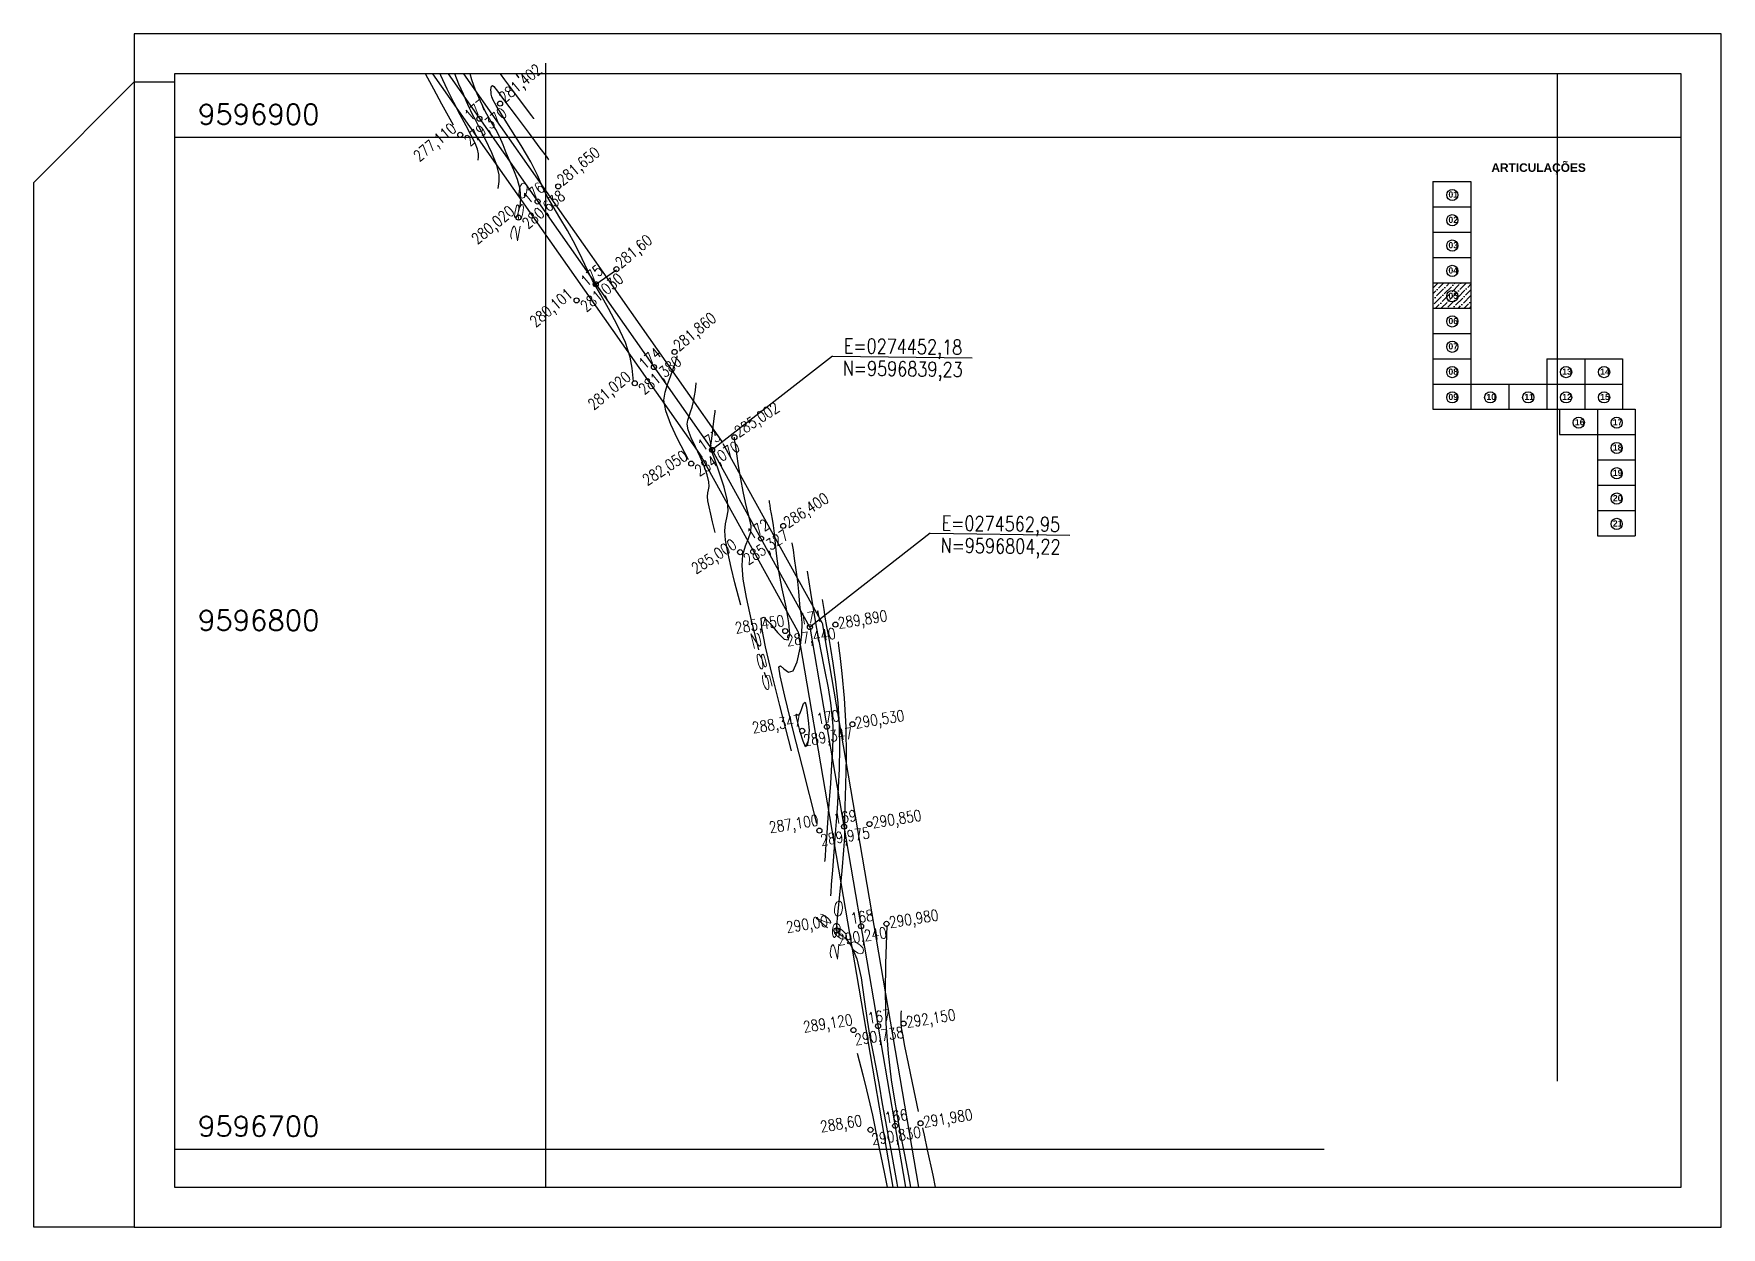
# Model space of a CAD drawing. Header units: millimetres. Extents: x 276147 to 291056, y 9594849 to 9609891.
# Drawn here: x 276149.9 to 276483.5, y 9608553.6 to 9608789.5 of the extents above; entities that cross this region are included whole.
import ezdxf
from ezdxf.enums import TextEntityAlignment as Align

# ---------------------------------------------------------------- set-up
doc = ezdxf.new("R2010")
doc.units = ezdxf.units.MM
doc.header["$LTSCALE"] = 10
doc.linetypes.add('CONTINUO', pattern=[0])
for name, color, linetype in [('2000-Top_malha_coord', 2, 'Continuous'), ('500-dim1', 6, 'Continuous'), ('Curvas mestras', 30, 'Continuous'), ('Curvas simples', 9, 'Continuous'), ('Curvas texto', 2, 'Continuous'), ('LINHA02', 8, 'Continuous'), ('TEXTO-PAPEL', 7, 'Continuous'), ('TEXTO02', 3, 'Continuous'), ('Top_malha_coord', 8, 'Continuous')]:
    doc.layers.add(name, color=color, linetype=linetype)
doc.styles.add('r80', font='romans.shx')
doc.styles.add('ROMANS', font='romans.shx', dxfattribs={"width": 0.8, "height": 4})
doc.styles.add('SIMPLEX', font='simplex', dxfattribs={"height": 0.2})
doc.styles.add('T7', font='arial.ttf')

msp = doc.modelspace()

# ---------------------------------------------------------------- hatches: boundary and pattern name
at = {"layer": 'Top_malha_coord'}
h = msp.add_hatch(dxfattribs=at)
h.set_pattern_fill('ANSI36', color=8, scale=0.25)
h.set_pattern_definition([(45, (15662.7059, 10875.3507), (0.420949505675, 1.54348152081), [1.984375, -0.396875, 0, -0.396875])])
h.paths.add_polyline_path([(276433.98, 9608740.24), (276426.48, 9608740.24), (276426.48, 9608735.24), (276433.98, 9608735.24)])
h.paths.add_polyline_path([(276429.2, 9608737.6, -1), (276431.42, 9608737.6, -1)], flags=0)
h.paths.add_polyline_path([(276429.17, 9608736.41), (276431.67, 9608736.41), (276431.67, 9608738.92), (276429.17, 9608738.92)], flags=24)

# ---------------------------------------------------------------- linework, layer by layer
at = {"layer": '500-dim1', "ltscale": 0.1}
for points in [[(276169.76, 9608553.58), (276483.47, 9608553.58), (276483.47, 9608789.46), (276169.76, 9608789.46)], [(276177.7, 9608561.52), (276475.53, 9608561.52), (276475.53, 9608781.52), (276177.7, 9608781.52)]]:
    msp.add_lwpolyline(points, close=True, dxfattribs=at)
msp.add_lwpolyline([(276169.76, 9608553.58), (276149.9, 9608553.58), (276149.9, 9608760.08), (276169.76, 9608779.93), (276177.7, 9608779.93)], dxfattribs=at)
at = {"layer": 'Curvas mestras', "linetype": 'CONTINUO'}
for points in [[(276246.02, 9608755.33, 280), (276246.17, 9608756.93, 280), (276246.04, 9608758.76, 280), (276245.53, 9608760.65, 280), (276244.77, 9608762.53, 280), (276243.98, 9608764.31, 280), (276243.31, 9608765.95, 280), (276242.7, 9608767.5, 280), (276242.03, 9608769.01, 280), (276241.21, 9608770.55, 280), (276240.26, 9608772.19, 280), (276239.23, 9608774.05, 280), (276238.18, 9608776.14, 280), (276237.23, 9608778.31, 280), (276236.48, 9608780.33, 280), (276236.17, 9608781.52, 280)], [(276242.13, 9608781.52, 280), (276242.97, 9608780.37, 280), (276245.33, 9608777.19, 280), (276247.23, 9608774.65, 280), (276248.28, 9608773.25, 280), (276248.67, 9608772.73, 280), (276248.72, 9608772.66, 280)], [(276293.23, 9608667.73, 285), (276292.95, 9608668.82, 285), (276291.81, 9608673.48, 285), (276290.79, 9608678.03, 285), (276290.15, 9608681.64, 285), (276289.92, 9608684.37, 285), (276290.09, 9608686.49, 285), (276290.59, 9608688.24, 285), (276291.19, 9608689.72, 285), (276291.63, 9608691, 285), (276291.71, 9608692.18, 285), (276291.48, 9608693.42, 285), (276291.08, 9608694.91, 285), (276290.62, 9608696.79, 285), (276290.13, 9608699, 285), (276289.66, 9608701.48, 285), (276289.23, 9608704.07, 285), (276288.86, 9608706.47, 285), (276288.59, 9608708.29, 285), (276288.45, 9608709.29, 285), (276288.4, 9608709.66, 285), (276288.39, 9608709.71, 285), (276288.39, 9608709.72, 285), (276288.39, 9608709.72, 285), (276288.39, 9608709.72, 285)], [(276308.57, 9608612.38, 290), (276308.65, 9608613.18, 290), (276308.86, 9608615.37, 290), (276309.24, 9608619.3, 290), (276309.69, 9608623.99, 290), (276310.05, 9608628.12, 290), (276310.23, 9608630.71, 290), (276310.26, 9608632.01, 290), (276310.23, 9608632.63, 290), (276310.2, 9608633.15, 290), (276310.21, 9608634.28, 290), (276310.29, 9608636.74, 290), (276310.44, 9608640.98, 290), (276310.55, 9608646.47, 290), (276310.49, 9608652.43, 290), (276310.16, 9608658.13, 290), (276309.7, 9608663.01, 290), (276309.28, 9608666.57, 290), (276309.04, 9608668.49, 290), (276308.96, 9608669.2, 290), (276308.94, 9608669.3, 290)], [(276294.65, 9608662.14, 285), (276294.38, 9608663.23, 285)], [(276310.28, 9608610.81, 290), (276311.47, 9608609.24, 290), (276312.6, 9608606.65, 290), (276313.45, 9608602.89, 290), (276314.08, 9608598.58, 290), (276314.62, 9608594.48, 290), (276315.16, 9608591.15, 290), (276315.74, 9608588.25, 290), (276316.35, 9608585.23, 290), (276316.99, 9608581.69, 290), (276317.63, 9608577.94, 290), (276318.24, 9608574.45, 290), (276318.77, 9608571.54, 290), (276319.3, 9608568.85, 290), (276319.87, 9608565.89, 290), (276320.54, 9608562.27, 290), (276320.67, 9608561.52, 290)]]:
    msp.add_polyline3d(points, dxfattribs=at)
at = {"layer": 'Curvas simples', "linetype": 'CONTINUO'}
for points in [[(276232.9, 9608771.37, 277), (276230.57, 9608775.55, 277), (276228.97, 9608778.49, 277), (276227.43, 9608781.4, 277), (276227.37, 9608781.52, 277)], [(276237.73, 9608764.49, 278), (276237.84, 9608765.15, 278), (276237.82, 9608765.76, 278), (276237.62, 9608766.65, 278), (276237.14, 9608767.85, 278), (276236.39, 9608769.38, 278), (276235.4, 9608771.24, 278), (276234.22, 9608773.41, 278), (276232.92, 9608775.85, 278), (276231.6, 9608778.49, 278), (276230.35, 9608781.22, 278), (276230.22, 9608781.52, 278)], [(276241.68, 9608758.86, 279), (276241.92, 9608760.26, 279), (276241.88, 9608761.57, 279), (276241.44, 9608763.46, 279), (276240.47, 9608765.93, 279), (276239.21, 9608768.57, 279), (276238.03, 9608770.87, 279), (276237.19, 9608772.46, 279), (276236.65, 9608773.48, 279), (276236.27, 9608774.25, 279), (276235.91, 9608775.03, 279), (276235.47, 9608776.05, 279), (276234.84, 9608777.5, 279), (276233.96, 9608779.51, 279), (276233.15, 9608781.52, 279)], [(276245.21, 9608781.52, 279), (276245.41, 9608781.26, 279), (276245.74, 9608780.82, 279), (276245.79, 9608780.75, 279)], [(276268.45, 9608720.75, 281), (276268.22, 9608723.37, 281), (276267.79, 9608725.57, 281), (276266.85, 9608728.43, 281), (276265.31, 9608731.82, 281), (276263.52, 9608735.18, 281), (276262, 9608737.87, 281), (276261.09, 9608739.43, 281), (276260.69, 9608740.12, 281), (276260.53, 9608740.4, 281), (276260.37, 9608740.7, 281), (276260.04, 9608741.37, 281), (276259.39, 9608742.74, 281), (276258.32, 9608744.99, 281), (276256.93, 9608747.78, 281), (276255.41, 9608750.61, 281), (276253.92, 9608753.11, 281), (276252.55, 9608755.3, 281), (276251.38, 9608757.32, 281), (276250.43, 9608759.31, 281), (276249.46, 9608761.51, 281), (276248.13, 9608764.15, 281), (276246.26, 9608767.35, 281), (276244.2, 9608770.64, 281), (276242.43, 9608773.43, 281), (276241.31, 9608775.28, 281), (276240.73, 9608776.36, 281), (276240.48, 9608777.01, 281), (276240.35, 9608777.5, 281), (276240.29, 9608777.93, 281), (276240.28, 9608778.35, 281), (276240.32, 9608778.78, 281), (276240.41, 9608779.12, 281), (276240.57, 9608779.26, 281), (276240.86, 9608779.02, 281), (276241.55, 9608778.12, 281), (276242.96, 9608776.21, 281), (276245.23, 9608773.16, 281), (276247.8, 9608769.72, 281), (276249.95, 9608766.84, 281), (276251.16, 9608765.24, 281), (276251.6, 9608764.65, 281), (276251.66, 9608764.56, 281)], [(276279.31, 9608705.28, 282), (276277.18, 9608709.4, 282), (276275.84, 9608712.24, 282), (276274.82, 9608714.96, 282), (276274.48, 9608717.03, 282), (276274.69, 9608718.64, 282), (276275.2, 9608720.12, 282), (276275.78, 9608721.72, 282), (276276.32, 9608723.26, 282), (276276.73, 9608724.5, 282), (276276.97, 9608725.25, 282), (276277.06, 9608725.61, 282), (276277.09, 9608725.74, 282), (276277.09, 9608725.8, 282), (276277.09, 9608725.82, 282), (276277.09, 9608725.82, 282)], [(276284.62, 9608690.86, 283), (276284.07, 9608693.01, 283), (276283.71, 9608694.52, 283), (276283.38, 9608695.98, 283), (276283.17, 9608697.14, 283), (276283.1, 9608698.02, 283), (276283.15, 9608698.7, 283), (276283.3, 9608699.3, 283), (276283.42, 9608699.97, 283), (276283.37, 9608700.92, 283), (276283.02, 9608702.28, 283), (276282.41, 9608703.98, 283), (276281.61, 9608705.86, 283), (276280.71, 9608707.8, 283), (276279.87, 9608709.62, 283), (276279.29, 9608711.15, 283), (276279.09, 9608712.27, 283), (276279.19, 9608713.12, 283), (276279.45, 9608713.89, 283), (276279.75, 9608714.73, 283), (276280.05, 9608715.69, 283), (276280.31, 9608716.76, 283), (276280.52, 9608717.9, 283), (276280.68, 9608718.98, 283), (276280.78, 9608719.81, 283), (276280.84, 9608720.26, 283), (276280.86, 9608720.43, 283), (276280.86, 9608720.45, 283)], [(276289.64, 9608676.5, 284), (276288.51, 9608680.92, 284), (276287.76, 9608684, 284), (276287.09, 9608687.01, 284), (276286.66, 9608689.39, 284), (276286.51, 9608691.2, 284), (276286.62, 9608692.6, 284), (276286.93, 9608693.81, 284), (276287.18, 9608695.19, 284), (276287.06, 9608697.14, 284), (276286.39, 9608699.87, 284), (276285.42, 9608702.83, 284), (276284.52, 9608705.29, 284), (276283.98, 9608706.71, 284), (276283.75, 9608707.31, 284), (276283.68, 9608707.48, 284), (276283.67, 9608707.55, 284), (276283.68, 9608707.6, 284), (276283.69, 9608707.66, 284), (276283.72, 9608707.75, 284), (276283.77, 9608708.12, 284), (276283.89, 9608709.01, 284), (276284.08, 9608710.55, 284), (276284.3, 9608712.35, 284), (276284.48, 9608713.88, 284), (276284.58, 9608714.73, 284), (276284.62, 9608715.04, 284), (276284.63, 9608715.08, 284)], [(276299.67, 9608647.77, 286), (276297.39, 9608656.69, 286), (276295.88, 9608662.74, 286), (276294.57, 9608668.29, 286), (276293.8, 9608672.06, 286), (276293.69, 9608673.96, 286), (276294.25, 9608674.14, 286), (276295.44, 9608672.91, 286), (276296.91, 9608671.13, 286), (276298.22, 9608669.78, 286), (276299.05, 9608669.66, 286), (276299.34, 9608670.8, 286), (276299.17, 9608673.05, 286), (276298.61, 9608676.18, 286), (276297.87, 9608679.75, 286), (276297.2, 9608683.24, 286), (276296.77, 9608686.23, 286), (276296.52, 9608688.68, 286), (276296.35, 9608690.67, 286), (276296.15, 9608692.25, 286), (276295.93, 9608693.53, 286), (276295.72, 9608694.6, 286), (276295.56, 9608695.52, 286), (276295.44, 9608696.27, 286), (276295.36, 9608696.8, 286), (276295.32, 9608697.09, 286), (276295.3, 9608697.19, 286), (276295.3, 9608697.21, 286)], [(276304.69, 9608633.41, 287), (276301.84, 9608644.56, 287), (276299.96, 9608651.99, 287), (276298.34, 9608658.54, 287), (276297.42, 9608662.59, 287), (276297.18, 9608664.37, 287), (276297.48, 9608664.57, 287), (276298.17, 9608663.92, 287), (276299.08, 9608663.29, 287), (276300.02, 9608663.56, 287), (276300.83, 9608665.33, 287), (276301.43, 9608668.04, 287), (276301.76, 9608670.8, 287), (276301.8, 9608672.94, 287), (276301.64, 9608674.58, 287), (276301.43, 9608676.01, 287), (276301.27, 9608677.52, 287), (276301.13, 9608679.23, 287), (276300.93, 9608681.22, 287), (276300.64, 9608683.51, 287), (276300.31, 9608685.73, 287), (276300.05, 9608687.48, 287), (276299.9, 9608688.44, 287), (276299.85, 9608688.79, 287), (276299.84, 9608688.84, 287)], [(276302.79, 9608683.25, 288), (276303.44, 9608679.05, 288), (276303.98, 9608675.78, 288), (276304.66, 9608671.92, 288), (276305.44, 9608667.8, 288), (276306.23, 9608663.77, 288), (276306.91, 9608660.16, 288), (276307.39, 9608657.22, 288), (276307.69, 9608654.79, 288), (276307.84, 9608652.63, 288), (276307.87, 9608650.47, 288), (276307.8, 9608648.03, 288), (276307.62, 9608645.02, 288), (276307.37, 9608641.28, 288), (276307.08, 9608637.25, 288), (276306.81, 9608633.51, 288), (276306.58, 9608630.52, 288), (276306.42, 9608628.34, 288), (276306.31, 9608626.92, 288), (276306.26, 9608626.17, 288), (276306.24, 9608625.89, 288), (276306.23, 9608625.85, 288)], [(276305.74, 9608677.66, 289), (276306.05, 9608675.69, 289), (276306.3, 9608674.14, 289), (276306.62, 9608672.33, 289), (276307, 9608670.32, 289), (276307.42, 9608667.97, 289), (276307.89, 9608665.04, 289), (276308.39, 9608661.39, 289), (276308.83, 9608657.22, 289), (276309.12, 9608652.79, 289), (276309.19, 9608648.37, 289), (276309.1, 9608644.21, 289), (276308.93, 9608640.52, 289), (276308.75, 9608637.41, 289), (276308.56, 9608634.54, 289), (276308.33, 9608631.42, 289), (276308.05, 9608627.78, 289), (276307.78, 9608624.16, 289), (276307.56, 9608621.3, 289), (276307.45, 9608619.72, 289), (276307.4, 9608619.14, 289), (276307.4, 9608619.06, 289)], [(276318.53, 9608613.21, 291), (276318.25, 9608605.66, 291), (276318.17, 9608600.03, 291), (276318.31, 9608593.87, 291), (276318.78, 9608587.92, 291), (276319.42, 9608582.71, 291), (276320.04, 9608578.68, 291), (276320.48, 9608576.03, 291), (276320.85, 9608573.99, 291), (276321.32, 9608571.5, 291), (276322.01, 9608567.88, 291), (276322.8, 9608563.71, 291), (276323.21, 9608561.52, 291)], [(276324.82, 9608576.44, 292), (276323.62, 9608582.14, 292), (276322.83, 9608585.96, 292), (276322.12, 9608589.39, 292), (276321.68, 9608591.65, 292), (276321.46, 9608592.97, 292), (276321.38, 9608593.84, 292), (276321.36, 9608594.64, 292), (276321.37, 9608595.38, 292), (276321.39, 9608595.93, 292), (276321.41, 9608596.23, 292), (276321.41, 9608596.34, 292), (276321.41, 9608596.36, 292)], [(276312.7, 9608587.99, 289), (276313.79, 9608583.71, 289), (276314.53, 9608580.75, 289), (276315.2, 9608577.94, 289), (276315.68, 9608575.75, 289), (276316.08, 9608573.75, 289), (276316.56, 9608571.29, 289), (276317.26, 9608567.93, 289), (276318.05, 9608564.12, 289), (276318.59, 9608561.52, 289)], [(276325.59, 9608573.24, 292), (276325.64, 9608572.92, 292), (276325.89, 9608571.79, 292), (276326.51, 9608568.9, 292), (276327.6, 9608563.88, 292), (276328.1, 9608561.52, 292)]]:
    msp.add_polyline3d(points, dxfattribs=at)
msp.add_polyline3d([(276303.18, 9608651.91, 288), (276303, 9608649.81, 288), (276302.81, 9608648.77, 288), (276302.47, 9608648.55, 288), (276301.97, 9608649.65, 288), (276301.42, 9608651.51, 288), (276300.95, 9608653.32, 288), (276300.69, 9608654.46, 288), (276300.62, 9608654.95, 288), (276300.7, 9608655.01, 288), (276300.88, 9608654.86, 288), (276301.14, 9608654.8, 288), (276301.43, 9608655.18, 288), (276301.75, 9608656.13, 288), (276302.06, 9608657.1, 288), (276302.36, 9608657.35, 288), (276302.64, 9608656.39, 288), (276302.88, 9608654.75, 288), (276303.05, 9608653.18, 288), (276303.14, 9608652.29, 288), (276303.17, 9608651.96, 288), (276303.18, 9608651.91, 288)], close=True, dxfattribs=at)
at = {"layer": 'LINHA02'}
for p, q in [((276307.77, 9608725.74), (276283.99, 9608707.22)), ((276307.77, 9608725.74), (276335.37, 9608725.4)), ((276327.11, 9608690.73), (276303.33, 9608672.2)), ((276327.11, 9608690.73), (276354.7, 9608690.38))]:
    msp.add_line(p, q, dxfattribs=at)
at = {"layer": 'TEXTO-PAPEL', "color": 7, "linetype": 'Continuous'}
for p, q in [((276231.79, 9608781.52), (276283.98, 9608707.21)), ((276260.99, 9608739.95), (276265.09, 9608742.82)), ((276303.33, 9608672.2), (276283.99, 9608707.22)), ((276303.33, 9608672.2), (276322.24, 9608561.52))]:
    msp.add_line(p, q, dxfattribs=at)
for centre in [(276242.08, 9608775.67), (276238, 9608772.68), (276234.22, 9608769.49), (276253.57, 9608759.3), (276249.49, 9608756.31), (276245.71, 9608753.12), (276265.08, 9608742.94), (276260.99, 9608739.95), (276257.21, 9608736.76), (276276.57, 9608726.57), (276272.49, 9608723.58), (276268.7, 9608720.39), (276288.4, 9608709.71), (276283.99, 9608707.22), (276279.86, 9608704.51), (276298.07, 9608692.2), (276293.66, 9608689.71), (276289.52, 9608687), (276303.33, 9608672.2), (276308.37, 9608672.69), (276298.45, 9608671.4), (276306.7, 9608652.49), (276311.73, 9608652.98), (276301.82, 9608651.69), (276310.07, 9608632.77), (276315.1, 9608633.26), (276305.19, 9608631.97), (276308.56, 9608612.26), (276313.44, 9608613.06), (276318.47, 9608613.55), (276311.93, 9608592.54), (276316.81, 9608593.35), (276321.84, 9608593.83), (276315.3, 9608572.83), (276320.18, 9608573.63), (276325.21, 9608574.12)]:
    msp.add_circle(centre, 0.5, dxfattribs=at)
at = {"layer": 'Top_malha_coord'}
for p, q in [((276251.13, 9608561.52), (276251.13, 9608783.62)), ((276451.13, 9608582.43), (276451.13, 9608781.52)), ((276177.7, 9608769.03), (276475.53, 9608769.03)), ((276177.7, 9608569.03), (276404.98, 9608569.03))]:
    msp.add_line(p, q, dxfattribs=at)
at = {"layer": 'Top_malha_coord', "color": 6}
for p, q in [((276228.73, 9608781.52), (276281.93, 9608705.77)), ((276234.84, 9608781.52), (276286.03, 9608708.65)), ((276305.72, 9608673.04), (276286.18, 9608708.43)), ((276300.94, 9608671.37), (276281.8, 9608706.01)), ((276305.72, 9608673.04), (276324.78, 9608561.52)), ((276300.94, 9608671.37), (276319.71, 9608561.52))]:
    msp.add_line(p, q, dxfattribs=at)
at = {"layer": 'Top_malha_coord', "color": 7}
for p, q in [((276426.48, 9608760.24), (276426.48, 9608715.24)), ((276426.48, 9608760.24), (276433.98, 9608760.24)), ((276433.98, 9608760.24), (276433.98, 9608715.24)), ((276426.48, 9608755.24), (276433.98, 9608755.24)), ((276426.48, 9608750.24), (276433.98, 9608750.24)), ((276426.48, 9608745.24), (276433.98, 9608745.24)), ((276426.48, 9608740.24), (276433.98, 9608740.24)), ((276426.48, 9608735.24), (276433.98, 9608735.24)), ((276426.48, 9608730.24), (276433.98, 9608730.24)), ((276426.48, 9608725.24), (276433.98, 9608725.24)), ((276448.98, 9608725.24), (276448.98, 9608715.24)), ((276448.98, 9608725.24), (276463.98, 9608725.24)), ((276456.48, 9608725.24), (276456.48, 9608715.24)), ((276463.98, 9608725.24), (276463.98, 9608715.24)), ((276426.48, 9608720.24), (276463.98, 9608720.24)), ((276441.48, 9608720.24), (276441.48, 9608715.24)), ((276426.48, 9608715.24), (276466.48, 9608715.24)), ((276451.48, 9608715.24), (276451.48, 9608710.24)), ((276458.98, 9608715.24), (276458.98, 9608690.24)), ((276466.48, 9608715.24), (276466.48, 9608690.24)), ((276451.48, 9608710.24), (276466.48, 9608710.24)), ((276458.98, 9608705.24), (276466.48, 9608705.24)), ((276458.98, 9608700.24), (276466.48, 9608700.24)), ((276458.98, 9608695.24), (276466.48, 9608695.24)), ((276458.98, 9608690.24), (276466.48, 9608690.24))]:
    msp.add_line(p, q, dxfattribs=at)
for centre in [(276430.31, 9608757.6), (276430.31, 9608752.6), (276430.31, 9608747.6), (276430.31, 9608742.6), (276430.31, 9608737.6), (276430.31, 9608732.6), (276430.31, 9608727.6), (276430.31, 9608722.6), (276452.81, 9608722.6), (276460.31, 9608722.6), (276430.31, 9608717.6), (276437.81, 9608717.6), (276445.31, 9608717.6), (276452.81, 9608717.6), (276460.31, 9608717.6), (276455.31, 9608712.6), (276462.81, 9608712.6), (276462.81, 9608707.6), (276462.81, 9608702.6), (276462.81, 9608697.6), (276462.81, 9608692.6)]:
    msp.add_circle(centre, 1.11, dxfattribs=at)

# ---------------------------------------------------------------- texts
at = {"style": 'ROMANS', "width": 0.8}
for s, p in [('E=0274452,18', (276310.06, 9608729.25)), ('N=9596839,23', (276309.85, 9608724.84)), ('E=0274562,95', (276329.4, 9608694.23)), ('N=9596804,22', (276329.19, 9608689.82))]:
    msp.add_text(s, height=2.9046, rotation=359.2617, dxfattribs=at).set_placement(p, align=Align.TOP_LEFT)
at = {"layer": '2000-Top_malha_coord', "style": 'r80'}
for s, p in [('9596900', (276182.38, 9608770.35)), ('9596800', (276182.38, 9608670.35)), ('9596700', (276182.38, 9608570.35))]:
    msp.add_text(s, height=4, dxfattribs=at).set_placement(p, align=Align.BOTTOM_LEFT)
at = {"layer": 'Curvas texto', "style": 'SIMPLEX', "width": 3.299405}
for s, rotation, p, p2 in [('280', 79.2883, (276245.38, 9608747.89, 280), (276247.75, 9608760.39, 280)), ('285', 284.2885, (276291.51, 9608671.46, 285), (276294.65, 9608659.12, 285)), ('290', 84.4366, (276308.69, 9608605.91, 290), (276309.93, 9608618.58, 290)), ('290', 319.937, (276304.07, 9608615.05, 290), (276313.81, 9608606.86, 290))]:
    msp.add_text(s, height=1.5, rotation=rotation, dxfattribs=at).set_placement(p, p2, align=Align.FIT)
at = {"layer": 'TEXTO02', "style": 'ROMANS', "width": 0.8}
for s, rotation, p in [('281,402', 39.7325, (276241.57, 9608777.39)), ('177', 39.7325, (276234.75, 9608773.81)), ('279,370', 39.7325, (276234.69, 9608768.8)), ('277,110', 39.7325, (276224.68, 9608765.77)), ('281,650', 39.7325, (276253.06, 9608761.03)), ('176', 39.7325, (276246.24, 9608757.44)), ('280,638', 39.7325, (276246.18, 9608752.43)), ('280,020', 39.7325, (276236.17, 9608749.4)), ('281,60', 39.7325, (276264.56, 9608744.67)), ('175', 39.7325, (276257.74, 9608741.08)), ('281,030', 39.7325, (276257.69, 9608736.07)), ('280,101', 39.7325, (276247.67, 9608733.04)), ('281,860', 39.7325, (276276.05, 9608728.3)), ('174', 39.7325, (276269.23, 9608724.72)), ('281,380', 39.7325, (276269.18, 9608719.7)), ('281,020', 39.7325, (276259.17, 9608716.67)), ('285,002', 32.9095, (276288.09, 9608711.48)), ('173', 32.9095, (276280.9, 9608708.73)), ('282,050', 32.9095, (276269.94, 9608701.94)), ('284,070', 32.9095, (276280.25, 9608703.76)), ('286,400', 32.9095, (276297.83, 9608693.56)), ('172', 32.9095, (276290.57, 9608691.23)), ('285,000', 32.9095, (276279.61, 9608684.44)), ('285,327', 32.9095, (276289.91, 9608686.26)), ('285,450', 8.9894, (276288.35, 9608673.08)), ('171', 8.9894, (276301.11, 9608674.84)), ('289,890', 8.9894, (276308.7, 9608674.04)), ('287,440', 8.9894, (276298.5, 9608670.56)), ('288,347', 8.9894, (276291.72, 9608653.36)), ('170', 8.9894, (276304.49, 9608655.11)), ('290,530', 8.9894, (276312.07, 9608654.32)), ('289,347', 8.9894, (276301.87, 9608650.85)), ('169', 8.9894, (276307.86, 9608635.4)), ('290,850', 8.9894, (276315.44, 9608634.61)), ('287,100', 8.9894, (276295.09, 9608633.65)), ('289,975', 8.9894, (276305.24, 9608631.14)), ('168', 8.9894, (276311.23, 9608615.68)), ('290,980', 8.9894, (276318.81, 9608614.89)), ('290,00', 8.9894, (276298.46, 9608613.93)), ('290,240', 8.9894, (276308.61, 9608611.42)), ('167', 8.9894, (276314.59, 9608595.97)), ('292,150', 8.9894, (276322.18, 9608595.18)), ('289,120', 8.9894, (276301.83, 9608594.22)), ('290,738', 8.9894, (276311.98, 9608591.71)), ('166', 8.9894, (276317.96, 9608576.25)), ('291,980', 8.9894, (276325.55, 9608575.47)), ('288,60', 8.9894, (276305.2, 9608574.51)), ('290,830', 8.9894, (276315.35, 9608571.99))]:
    msp.add_text(s, height=2.207, rotation=rotation, dxfattribs=at).set_placement(p, align=Align.TOP_LEFT)
at = {"layer": 'Top_malha_coord', "color": 7, "attachment_point": 1, "style": 'T7'}
for s, insert, char_height in [('{\\fArial|b1|i0|c0|p34;ARTICULAÇÕES}', (276438.04, 9608763.85), 1.6821), ('{\\fArial|b1|i0|c0|p34;01}', (276429.55, 9608758.29), 1.2169), ('{\\fArial|b1|i0|c0|p34;02}', (276429.55, 9608753.29), 1.2169), ('{\\fArial|b1|i0|c0|p34;03}', (276429.55, 9608748.29), 1.2169), ('{\\fArial|b1|i0|c0|p34;04}', (276429.55, 9608743.29), 1.2169), ('{\\fArial|b1|i0|c0|p34;05}', (276429.55, 9608738.29), 1.2169), ('{\\fArial|b1|i0|c0|p34;06}', (276429.55, 9608733.29), 1.2169), ('{\\fArial|b1|i0|c0|p34;07}', (276429.55, 9608728.29), 1.2169), ('{\\fArial|b1|i0|c0|p34;08}', (276429.55, 9608723.29), 1.2169), ('{\\fArial|b1|i0|c0|p34;13}', (276452.05, 9608723.29), 1.2169), ('{\\fArial|b1|i0|c0|p34;14}', (276459.55, 9608723.29), 1.2169), ('{\\fArial|b1|i0|c0|p34;09}', (276429.55, 9608718.29), 1.2169), ('{\\fArial|b1|i0|c0|p34;10}', (276437.05, 9608718.29), 1.2169), ('{\\fArial|b1|i0|c0|p34;11}', (276444.55, 9608718.29), 1.2169), ('{\\fArial|b1|i0|c0|p34;12}', (276452.05, 9608718.29), 1.2169), ('{\\fArial|b1|i0|c0|p34;15}', (276459.55, 9608718.29), 1.2169), ('{\\fArial|b1|i0|c0|p34;16}', (276454.55, 9608713.29), 1.2169), ('{\\fArial|b1|i0|c0|p34;17}', (276462.05, 9608713.29), 1.2169), ('{\\fArial|b1|i0|c0|p34;18}', (276462.05, 9608708.29), 1.2169), ('{\\fArial|b1|i0|c0|p34;19}', (276462.05, 9608703.29), 1.2169), ('{\\fArial|b1|i0|c0|p34;20}', (276462.05, 9608698.29), 1.2169), ('{\\fArial|b1|i0|c0|p34;21}', (276462.05, 9608693.29), 1.2169)]:
    msp.add_mtext_dynamic_manual_height_columns(s, width=9.0598, gutter_width=12.5, heights=[0], dxfattribs=dict(at, insert=insert, char_height=char_height))

doc.saveas('drawing.dxf')
